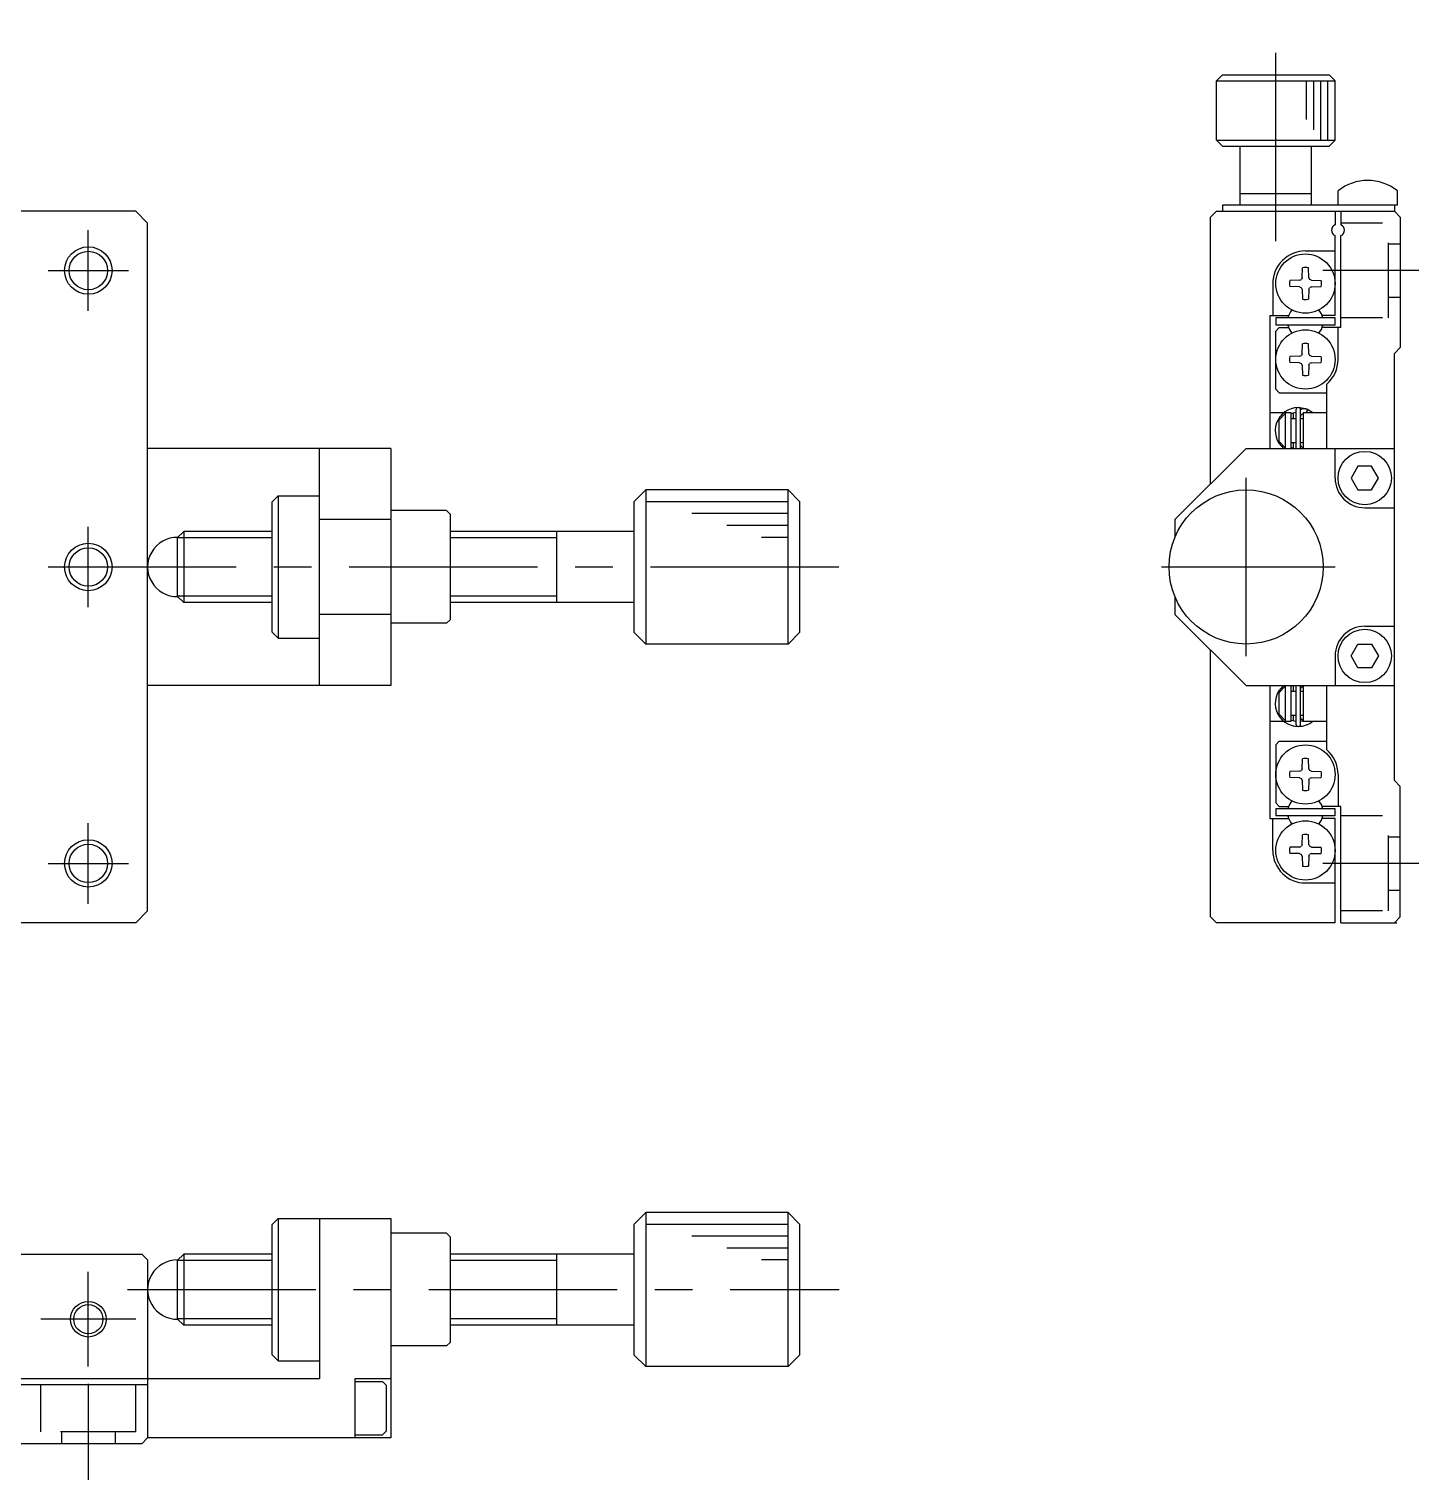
# Model space of a CAD drawing. Extents: x -2 to 227, y -8 to 254.
# Drawn here: x 109.6 to 226.8, y 6.9 to 129.3 of the extents above; entities that cross this region are included whole.
import ezdxf

# ---------------------------------------------------------------- set-up
doc = ezdxf.new("R2010")
doc.units = 0
doc.header["$LTSCALE"] = 0.5
doc.linetypes.add('CENTER', pattern=[50.8, 31.75, -6.35, 6.35, -6.35])
doc.linetypes.add('DASHED', pattern=[19.05, 12.7, -6.35])
for name, color, linetype in [('MSM_CENTER', 1, 'CENTER'), ('MSM_CONTINUOUS', 7, 'CONTINUOUS'), ('MSM_DASHED', 4, 'DASHED'), ('MSM_NARROW', 5, 'CONTINUOUS')]:
    doc.layers.add(name, color=color, linetype=linetype)

msp = doc.modelspace()

# ---------------------------------------------------------------- linework, layer by layer
at = {"layer": 'MSM_CENTER'}
for p, q in [((214.734588, 111.413945), (214.734588, 129.306124)), ((114.617293, 105.538125), (114.617293, 112.338125)), ((111.217293, 108.938125), (118.017293, 108.938125)), ((226.808949, 108.938125), (218.694939, 108.938125)), ((212.234587, 76.415743), (212.234587, 91.464335)), ((114.617293, 80.538125), (114.617293, 87.338125)), ((111.217293, 83.938125), (177.927588, 83.938125)), ((205.088559, 83.938125), (219.73939, 83.938125)), ((114.617293, 55.538125), (114.617293, 62.338125)), ((111.217293, 58.938125), (118.017293, 58.938125)), ((226.808949, 58.938125), (218.694939, 58.938125)), ((114.617294, 16.500003), (114.617294, 24.500002)), ((117.925155, 23), (177.927588, 23)), ((118.617292, 20.500002), (110.617294, 20.500002)), ((114.617293, 15.057005), (114.617293, 6.942995))]:
    msp.add_line(p, q, dxfattribs=at)
at = {"layer": 'MSM_CONTINUOUS'}
for p, q in [((210.234588, 125.438125), (209.734588, 124.938125)), ((209.734588, 119.938125), (209.734588, 124.938125)), ((209.734588, 124.938125), (219.734588, 124.938125)), ((210.234588, 125.438125), (219.234588, 125.438125)), ((219.734588, 124.938125), (219.234588, 125.438125)), ((219.734588, 119.938125), (219.734588, 124.938125)), ((209.734588, 119.938125), (219.734588, 119.938125)), ((209.734588, 119.938125), (210.234588, 119.438125)), ((219.234588, 119.438125), (219.734588, 119.938125)), ((210.234588, 119.438125), (219.234588, 119.438125)), ((211.734588, 114.438125), (211.734588, 119.438125)), ((217.734588, 114.438125), (217.734588, 119.438125)), ((211.734588, 115.438125), (217.734588, 115.438125)), ((219.984587, 114.438125), (219.984587, 115.660624)), ((224.984587, 114.438125), (224.984587, 115.660624)), ((118.617292, 113.938125), (60.617293, 113.938125)), ((119.617292, 112.938125), (118.617292, 113.938125)), ((209.734586, 113.938125), (209.234586, 113.438125)), ((209.734586, 113.938125), (224.734587, 113.938125)), ((224.984587, 114.438125), (210.234586, 114.438125)), ((210.234586, 114.438125), (210.234586, 113.938125)), ((219.734588, 113.938125), (219.734588, 112.796383)), ((220.234587, 113.938125), (220.234587, 112.796383)), ((224.734587, 114.438125), (224.734587, 113.938125)), ((225.234587, 113.438125), (224.734587, 113.938125)), ((119.617292, 54.938125), (119.617292, 112.938125)), ((209.234586, 90.938125), (209.234586, 113.438125)), ((225.234587, 113.438125), (225.234587, 102.438123)), ((219.734588, 105.138123), (219.734588, 111.879868)), ((220.234587, 104.138122), (220.234587, 111.879868)), ((217.234595, 110.588124), (219.734594, 110.588123)), ((216.959882, 108.319984), (216.974594, 109.16285)), ((217.509306, 108.319984), (217.494594, 109.16285)), ((214.484594, 107.838124), (214.484593, 105.138124)), ((216.735269, 108.112531), (215.909868, 108.098124)), ((216.735269, 108.112531), (216.900215, 108.18597)), ((216.959882, 108.319984), (216.900215, 108.18597)), ((217.509306, 108.319984), (217.568973, 108.18597)), ((217.733919, 108.112531), (217.568973, 108.18597)), ((217.733919, 108.112531), (218.55932, 108.098123)), ((216.735269, 107.563716), (215.909868, 107.578124)), ((216.735269, 107.563716), (216.900215, 107.490278)), ((216.959882, 107.356264), (216.900215, 107.490278)), ((216.959882, 107.356264), (216.974594, 106.513397)), ((217.509306, 107.356264), (217.494594, 106.513397)), ((217.509306, 107.356264), (217.568973, 107.490278)), ((217.733919, 107.563716), (217.568973, 107.490278)), ((217.733919, 107.563716), (218.55932, 107.578123)), ((214.234592, 105.138124), (214.234592, 93.938125)), ((214.234592, 105.138124), (215.82038, 105.138124)), ((215.034592, 104.138124), (214.734592, 103.838124)), ((214.734593, 104.938124), (214.734593, 104.338124)), ((219.734593, 104.938123), (214.734593, 104.938124)), ((219.734593, 104.338123), (214.734593, 104.338124)), ((215.034592, 104.138124), (215.820379, 104.138124)), ((220.234592, 104.138122), (218.648806, 104.138123)), ((219.734592, 105.138123), (218.648807, 105.138123)), ((219.734593, 104.338123), (219.734593, 104.938123)), ((219.984591, 101.438122), (219.984592, 104.138122)), ((214.73459, 98.938124), (214.734592, 103.838124)), ((216.735267, 101.71253), (215.909866, 101.698123)), ((216.735267, 101.71253), (216.900213, 101.785969)), ((216.95988, 101.919983), (216.900213, 101.785969)), ((216.95988, 101.919983), (216.974593, 102.762849)), ((217.509305, 101.919982), (217.494593, 102.762849)), ((217.509305, 101.919982), (217.568971, 101.785969)), ((217.733917, 101.71253), (217.568971, 101.785969)), ((217.733917, 101.71253), (218.559319, 101.698122)), ((225.234587, 102.438123), (224.734587, 101.938123)), ((224.734587, 65.938123), (224.734587, 101.938123)), ((216.735267, 101.163715), (215.909866, 101.178123)), ((216.735267, 101.163715), (216.900213, 101.090277)), ((216.95988, 100.956263), (216.900213, 101.090277)), ((216.95988, 100.956263), (216.974592, 100.113396)), ((217.509304, 100.956263), (217.494592, 100.113396)), ((217.509304, 100.956263), (217.568971, 101.090276)), ((217.733917, 101.163715), (217.568971, 101.090276)), ((217.733917, 101.163715), (218.559319, 101.178122)), ((219.034585, 93.938125), (219.034585, 99.359055)), ((215.03459, 98.638124), (214.73459, 98.938124)), ((215.03459, 98.638124), (219.034588, 98.638123)), ((215.398022, 96.938123), (214.234592, 96.938123)), ((215.034591, 96.358223), (215.534591, 96.88737)), ((215.398533, 96.938123), (215.398417, 96.938123)), ((215.534592, 96.938123), (215.534592, 93.938123)), ((216.034592, 96.938123), (215.534592, 96.938123)), ((216.034437, 96.873343), (216.439569, 96.981805)), ((216.034592, 93.938123), (216.034592, 96.938123)), ((216.223234, 96.938123), (216.222919, 96.938123)), ((216.223548, 96.938123), (216.223441, 96.938123)), ((216.224109, 96.938123), (216.223673, 96.938123)), ((216.234592, 96.938123), (216.224192, 96.938123)), ((216.234592, 96.438123), (216.234592, 96.938123)), ((216.439592, 97.188123), (216.439592, 93.938123)), ((217.349643, 97.245818), (216.66218, 97.381779)), ((216.835703, 97.21544), (216.828044, 97.211748)), ((216.829592, 93.938123), (216.829592, 97.188123)), ((216.86705, 97.229368), (216.835703, 97.21544)), ((216.838489, 96.660205), (216.842414, 96.674693)), ((216.842414, 96.674693), (216.847036, 96.688973)), ((216.847036, 96.688973), (216.852347, 96.70301)), ((216.852347, 96.70301), (216.858335, 96.71677)), ((216.858335, 96.71677), (216.864986, 96.730222)), ((216.864986, 96.730222), (216.872286, 96.743332)), ((216.89904, 97.24171), (216.86705, 97.229368)), ((216.872286, 96.743332), (216.880219, 96.75607)), ((216.880219, 96.75607), (216.888768, 96.768403)), ((216.888768, 96.768403), (216.897913, 96.780302)), ((216.897913, 96.780302), (216.907634, 96.791737)), ((216.931595, 97.252437), (216.89904, 97.24171)), ((216.907634, 96.791737), (216.91791, 96.802678)), ((216.91791, 96.802678), (216.928717, 96.813099)), ((216.928717, 96.813099), (216.94003, 96.822972)), ((216.964635, 97.261522), (216.931595, 97.252437)), ((216.94003, 96.822972), (216.951823, 96.83227)), ((216.951823, 96.83227), (216.964069, 96.840971)), ((216.964069, 96.840971), (216.976738, 96.849049)), ((216.998079, 97.268945), (216.964635, 97.261522)), ((216.976738, 96.849049), (216.989801, 96.856483)), ((216.989801, 96.856483), (217.003225, 96.863252)), ((217.031845, 97.274687), (216.998079, 97.268945)), ((217.003225, 96.863252), (217.016978, 96.869337)), ((217.016978, 96.869337), (217.031025, 96.87472)), ((217.031025, 96.87472), (217.03457, 96.875952)), ((217.065851, 97.278734), (217.031845, 97.274687)), ((217.034592, 96.938123), (217.034592, 93.938123)), ((219.034592, 96.938123), (217.034592, 96.938123)), ((217.100014, 97.281076), (217.065851, 97.278734)), ((217.13425, 97.281708), (217.100014, 97.281076)), ((217.168476, 97.280629), (217.13425, 97.281708)), ((217.202608, 97.277839), (217.168476, 97.280629)), ((217.236563, 97.273347), (217.202608, 97.277839)), ((217.270258, 97.267162), (217.236563, 97.273347)), ((217.303609, 97.259299), (217.270258, 97.267162)), ((217.305253, 96.949763), (217.299104, 96.938123)), ((217.336536, 97.249776), (217.303609, 97.259299)), ((217.311511, 96.962016), (217.305253, 96.949763)), ((217.40885, 97.220395), (217.309634, 96.938098)), ((217.317838, 96.974803), (217.311511, 96.962016)), ((217.324194, 96.988046), (217.317838, 96.974803)), ((217.33054, 97.001661), (217.324194, 96.988046)), ((217.336835, 97.015562), (217.33054, 97.001661)), ((217.368956, 97.238617), (217.336536, 97.249776)), ((217.34304, 97.029662), (217.336835, 97.015562)), ((217.349116, 97.043873), (217.34304, 97.029662)), ((217.355025, 97.058105), (217.349116, 97.043873)), ((217.36073, 97.072268), (217.355025, 97.058105)), ((217.366194, 97.086274), (217.36073, 97.072268)), ((217.371384, 97.100036), (217.366194, 97.086274)), ((217.399123, 97.226563), (217.368956, 97.238617)), ((217.376267, 97.113465), (217.371384, 97.100036)), ((217.380813, 97.126479), (217.376267, 97.113465)), ((217.384992, 97.138995), (217.380813, 97.126479)), ((217.388778, 97.150934), (217.384992, 97.138995)), ((217.392149, 97.162223), (217.388778, 97.150934)), ((217.395081, 97.172789), (217.392149, 97.162223)), ((217.397558, 97.182566), (217.395081, 97.172789)), ((217.399564, 97.191493), (217.397558, 97.182566)), ((217.397772, 97.226848), (217.399731, 97.226227)), ((217.870623, 96.938246), (217.398678, 97.225704)), ((217.401085, 97.199514), (217.399564, 97.191493)), ((217.399731, 97.226227), (217.401205, 97.224481)), ((217.402113, 97.206579), (217.401085, 97.199514)), ((217.401205, 97.224481), (217.402185, 97.221622)), ((217.40264, 97.212643), (217.402113, 97.206579)), ((217.402185, 97.221622), (217.402664, 97.217668)), ((217.402664, 97.217668), (217.40264, 97.212643)), ((217.407779, 97.221786), (217.40885, 97.220395)), ((215.034592, 94.518023), (215.034592, 96.358223)), ((216.439592, 96.438123), (216.034592, 96.438123)), ((216.829591, 96.586624), (216.829925, 96.600849)), ((217.034592, 96.438123), (216.829592, 96.438123)), ((216.829925, 96.600849), (216.830985, 96.615829)), ((216.830985, 96.615829), (216.832769, 96.630738)), ((216.832769, 96.630738), (216.835272, 96.645542)), ((216.835272, 96.645542), (216.838489, 96.660205)), ((215.534591, 93.996122), (215.034591, 94.525268)), ((216.034592, 94.438123), (216.439592, 94.438123)), ((216.234592, 93.938123), (216.234592, 94.438123)), ((216.829667, 94.282927), (216.829591, 94.289622)), ((216.829592, 94.438123), (217.034592, 94.438123)), ((216.830363, 94.267923), (216.829667, 94.282927)), ((216.831785, 94.252967), (216.830363, 94.267923)), ((216.83393, 94.238096), (216.831785, 94.252967)), ((216.836794, 94.223344), (216.83393, 94.238096)), ((216.840371, 94.208745), (216.836794, 94.223344)), ((140.117291, 93.938125), (119.617292, 93.938125)), ((134.117291, 73.938125), (134.117291, 93.938125)), ((140.117291, 93.938125), (140.117291, 73.938125)), ((206.234587, 87.938125), (212.234587, 93.938125)), ((212.234587, 93.938125), (224.734587, 93.938125)), ((216.222178, 93.938032), (216.034431, 94.002569)), ((216.844654, 94.194336), (216.840371, 94.208745)), ((216.849634, 94.180149), (216.844654, 94.194336)), ((216.855301, 94.16622), (216.849634, 94.180149)), ((216.861642, 94.152581), (216.855301, 94.16622)), ((216.868644, 94.139266), (216.861642, 94.152581)), ((216.876291, 94.126309), (216.868644, 94.139266)), ((216.884568, 94.11374), (216.876291, 94.126309)), ((216.893456, 94.101591), (216.884568, 94.11374)), ((216.902935, 94.089894), (216.893456, 94.101591)), ((216.912983, 94.078679), (216.902935, 94.089894)), ((216.923578, 94.067974), (216.912983, 94.078679)), ((216.934695, 94.057807), (216.923578, 94.067974)), ((216.946307, 94.048206), (216.934695, 94.057807)), ((216.958389, 94.039197), (216.946307, 94.048206)), ((216.970909, 94.030803), (216.958389, 94.039197)), ((216.983838, 94.023049), (216.970909, 94.030803)), ((216.997143, 94.015956), (216.983838, 94.023049)), ((217.010792, 94.009543), (216.997143, 94.015956)), ((217.02475, 94.00383), (217.010792, 94.009543)), ((217.034566, 94.000296), (217.02475, 94.00383)), ((219.734587, 91.438125), (219.734587, 93.938125)), ((221.657237, 92.438125), (221.079887, 91.438125)), ((222.811938, 92.438125), (221.657237, 92.438125)), ((223.389288, 91.438125), (222.811938, 92.438125)), ((221.079887, 91.438125), (221.657237, 90.438125)), ((222.811938, 90.438125), (223.389288, 91.438125)), ((130.117291, 89.438125), (130.617291, 89.938125)), ((130.117291, 78.438126), (130.117291, 89.438125)), ((130.617291, 89.938125), (130.617291, 77.938126)), ((130.617291, 89.938125), (134.117291, 89.938125)), ((160.617291, 89.438125), (161.617291, 90.438125)), ((160.617291, 89.438125), (160.617291, 78.438125)), ((173.617292, 90.438125), (161.617291, 90.438125)), ((161.617291, 90.438125), (161.617291, 77.438125)), ((173.617292, 77.438125), (173.617292, 90.438125)), ((174.617292, 89.438125), (173.617292, 90.438125)), ((174.617292, 78.438125), (174.617292, 89.438125)), ((221.657237, 90.438125), (222.811938, 90.438125)), ((144.817291, 88.688125), (140.117291, 88.688125)), ((145.117291, 88.388125), (144.817291, 88.688125)), ((145.117291, 88.388125), (145.117291, 79.488125)), ((222.234587, 88.938125), (224.734587, 88.938125)), ((122.11729, 86.396625), (122.65879, 86.938125)), ((122.65879, 86.938125), (122.65879, 80.938125)), ((130.117291, 86.938125), (122.65879, 86.938125)), ((140.117291, 87.938127), (134.117291, 87.938127)), ((160.617291, 86.938125), (145.117291, 86.938125)), ((154.117291, 80.938125), (154.117291, 86.938125)), ((206.234587, 87.938125), (206.234587, 86.438125)), ((122.11729, 86.396625), (122.11729, 81.479625)), ((122.65879, 80.938125), (122.11729, 81.479625)), ((130.117291, 80.938125), (122.65879, 80.938125)), ((160.617291, 80.938125), (145.117291, 80.938125)), ((206.234587, 81.438125), (206.234587, 79.938125)), ((140.117291, 79.938127), (134.117291, 79.938127)), ((206.234587, 79.938125), (212.234587, 73.938125)), ((130.117291, 78.438126), (130.617291, 77.938126)), ((144.817291, 79.188125), (140.117291, 79.188125)), ((145.117291, 79.488125), (144.817291, 79.188125)), ((160.617291, 78.438125), (161.617291, 77.438125)), ((174.617292, 78.438125), (173.617292, 77.438125)), ((222.234587, 78.938125), (224.734587, 78.938125)), ((130.617291, 77.938126), (134.117291, 77.938126)), ((173.617292, 77.438125), (161.617291, 77.438125)), ((221.079887, 76.438125), (221.657237, 77.438125)), ((221.657237, 77.438125), (222.811938, 77.438125)), ((222.811938, 77.438125), (223.389288, 76.438125)), ((209.234586, 54.438125), (209.234586, 76.938126)), ((219.734587, 76.438125), (219.734587, 73.938125)), ((221.657237, 75.438125), (221.079887, 76.438125)), ((223.389288, 76.438125), (222.811938, 75.438125)), ((222.811938, 75.438125), (221.657237, 75.438125)), ((140.117291, 73.938125), (119.617292, 73.938125)), ((212.234587, 73.938125), (224.734587, 73.938125)), ((214.234592, 73.938125), (214.234592, 62.738125)), ((215.034587, 73.358225), (215.534587, 73.887372)), ((215.534588, 73.938125), (215.534588, 70.938125)), ((215.73459, 73.938127), (216.234582, 73.938126)), ((216.034433, 73.873345), (216.223147, 73.938443)), ((216.034588, 70.938125), (216.034588, 73.938125)), ((216.439588, 73.438125), (216.034588, 73.438125)), ((216.234588, 73.438125), (216.234588, 73.938125)), ((216.439588, 73.938125), (216.439588, 70.688125)), ((216.829587, 73.586626), (216.829921, 73.600851)), ((216.829588, 70.688125), (216.829588, 73.938125)), ((217.034588, 73.438125), (216.829588, 73.438125)), ((216.829921, 73.600851), (216.830981, 73.615831)), ((216.830981, 73.615831), (216.832765, 73.63074)), ((216.832765, 73.63074), (216.835268, 73.645544)), ((216.835268, 73.645544), (216.838485, 73.660207)), ((216.838485, 73.660207), (216.84241, 73.674695)), ((216.84241, 73.674695), (216.847032, 73.688975)), ((216.847032, 73.688975), (216.852343, 73.703012)), ((216.852343, 73.703012), (216.858331, 73.716772)), ((216.858331, 73.716772), (216.864982, 73.730224)), ((216.864982, 73.730224), (216.872282, 73.743334)), ((216.872282, 73.743334), (216.880215, 73.756072)), ((216.880215, 73.756072), (216.888764, 73.768405)), ((216.888764, 73.768405), (216.897909, 73.780304)), ((216.897909, 73.780304), (216.90763, 73.791739)), ((216.90763, 73.791739), (216.917906, 73.80268)), ((216.917906, 73.80268), (216.928713, 73.813101)), ((216.928713, 73.813101), (216.940026, 73.822974)), ((216.940026, 73.822974), (216.951819, 73.832272)), ((216.951819, 73.832272), (216.964065, 73.840973)), ((216.964065, 73.840973), (216.976734, 73.849051)), ((216.976734, 73.849051), (216.989797, 73.856485)), ((216.989797, 73.856485), (217.003221, 73.863254)), ((217.003221, 73.863254), (217.016974, 73.869339)), ((217.016974, 73.869339), (217.031021, 73.874722)), ((217.031021, 73.874722), (217.034566, 73.875954)), ((217.034588, 73.938125), (217.034588, 70.938125)), ((217.234586, 73.938126), (219.034585, 73.938126)), ((219.034585, 68.51719), (219.034585, 73.938125)), ((215.034588, 71.518025), (215.034588, 73.358225)), ((215.534587, 70.996124), (215.034587, 71.52527)), ((216.439532, 70.894759), (216.034427, 71.002571)), ((216.034588, 71.438125), (216.439588, 71.438125)), ((216.234588, 70.938125), (216.234588, 71.438125)), ((216.829663, 71.282929), (216.829587, 71.289624)), ((216.829588, 71.438125), (217.034588, 71.438125)), ((216.830359, 71.267925), (216.829663, 71.282929)), ((216.831781, 71.252969), (216.830359, 71.267925)), ((216.833926, 71.238098), (216.831781, 71.252969)), ((216.83679, 71.223346), (216.833926, 71.238098)), ((216.840367, 71.208747), (216.83679, 71.223346)), ((216.84465, 71.194338), (216.840367, 71.208747)), ((216.84963, 71.180151), (216.84465, 71.194338)), ((216.855297, 71.166222), (216.84963, 71.180151)), ((216.861638, 71.152583), (216.855297, 71.166222)), ((216.86864, 71.139268), (216.861638, 71.152583)), ((216.876287, 71.126311), (216.86864, 71.139268)), ((216.884564, 71.113742), (216.876287, 71.126311)), ((216.893452, 71.101593), (216.884564, 71.113742)), ((216.902931, 71.089896), (216.893452, 71.101593)), ((216.912979, 71.078681), (216.902931, 71.089896)), ((216.923574, 71.067976), (216.912979, 71.078681)), ((216.934691, 71.057809), (216.923574, 71.067976)), ((216.946303, 71.048208), (216.934691, 71.057809)), ((216.958385, 71.039199), (216.946303, 71.048208)), ((216.970905, 71.030805), (216.958385, 71.039199)), ((216.983834, 71.023051), (216.970905, 71.030805)), ((216.997139, 71.015958), (216.983834, 71.023051)), ((217.010788, 71.009545), (216.997139, 71.015958)), ((217.024746, 71.003832), (217.010788, 71.009545)), ((217.034562, 71.000298), (217.024746, 71.003832)), ((214.234588, 70.938125), (215.398163, 70.938125)), ((215.534588, 70.938125), (216.034588, 70.938125)), ((216.222751, 70.938125), (216.222901, 70.938125)), ((216.22312, 70.938125), (216.223514, 70.938125)), ((216.223527, 70.938125), (216.223729, 70.938125)), ((216.223857, 70.938125), (216.224165, 70.938125)), ((216.224301, 70.938125), (216.234588, 70.938125)), ((217.034754, 70.934725), (216.82963, 70.894436)), ((217.034588, 70.938125), (219.034588, 70.938125)), ((217.046233, 70.937842), (217.034754, 70.934725)), ((217.34033, 70.627686), (217.341259, 70.627987)), ((217.341259, 70.627987), (217.342687, 70.628452)), ((217.342687, 70.628452), (217.343991, 70.62888)), ((217.343991, 70.62888), (217.344906, 70.629182)), ((217.344906, 70.629182), (217.346136, 70.62959)), ((217.346136, 70.62959), (217.347125, 70.62992)), ((217.347125, 70.62992), (217.348284, 70.630308)), ((217.348284, 70.630308), (217.349314, 70.630656)), ((217.349314, 70.630656), (217.351536, 70.631411)), ((217.351536, 70.631411), (217.352448, 70.631724)), ((217.352448, 70.631724), (217.356792, 70.633233)), ((217.356792, 70.633233), (217.358821, 70.633949)), ((217.358821, 70.633949), (217.361649, 70.634959)), ((217.361649, 70.634959), (217.399119, 70.649685)), ((217.395267, 70.649912), (217.397768, 70.6494)), ((217.397768, 70.6494), (217.397448, 70.650164)), ((217.399119, 70.649685), (217.397768, 70.6494)), ((217.398876, 70.65063), (217.431682, 70.665023)), ((217.399848, 70.650108), (217.399119, 70.649685)), ((215.034586, 69.238125), (214.734586, 68.938125)), ((214.734586, 68.938125), (214.734586, 64.038125)), ((215.034586, 69.238125), (219.034584, 69.238126)), ((216.959875, 66.919986), (216.974588, 67.762853)), ((217.5093, 66.919986), (217.494588, 67.762853)), ((216.735263, 66.712534), (215.909861, 66.698126)), ((216.735263, 66.163719), (215.909861, 66.178126)), ((216.735263, 66.712534), (216.900208, 66.785972)), ((216.735263, 66.163719), (216.900208, 66.09028)), ((216.959875, 66.919986), (216.900208, 66.785972)), ((216.959875, 65.956266), (216.900208, 66.09028)), ((217.5093, 66.919986), (217.568967, 66.785972)), ((217.5093, 65.956266), (217.568967, 66.09028)), ((217.733912, 66.712534), (217.568967, 66.785972)), ((217.733912, 66.163719), (217.568967, 66.09028)), ((217.733912, 66.712534), (218.559314, 66.698126)), ((217.733912, 66.163719), (218.559314, 66.178126)), ((219.984587, 66.438126), (219.984587, 63.738126)), ((216.959875, 65.956266), (216.974588, 65.1134)), ((217.5093, 65.956266), (217.494588, 65.1134)), ((224.734587, 65.938123), (225.234587, 65.438123)), ((225.234587, 54.438125), (225.234587, 65.438123)), ((215.034586, 63.738125), (214.734586, 64.038125)), ((215.034586, 63.738126), (215.820374, 63.738126)), ((220.234586, 63.738126), (218.648801, 63.738126)), ((220.234587, 53.938125), (220.234587, 63.738126)), ((214.234586, 62.738125), (215.820374, 62.738125)), ((214.484588, 60.038125), (214.484588, 62.738125)), ((214.734588, 63.538126), (214.734587, 62.938126)), ((219.734587, 62.938125), (214.734587, 62.938126)), ((219.734588, 63.538125), (214.734588, 63.538126)), ((219.734587, 62.738125), (218.648801, 62.738125)), ((219.734587, 62.938125), (219.734588, 63.538125)), ((219.734587, 53.938125), (219.734587, 62.738125)), ((216.959875, 60.519985), (216.974588, 61.362851)), ((217.5093, 60.519985), (217.494588, 61.362851)), ((216.735263, 60.312532), (215.909861, 60.298125)), ((216.735263, 60.312532), (216.900208, 60.385971)), ((216.959875, 60.519985), (216.900208, 60.385971)), ((217.5093, 60.519985), (217.568967, 60.385971)), ((217.733912, 60.312532), (217.568967, 60.385971)), ((217.733912, 60.312532), (218.559314, 60.298125)), ((216.735263, 59.763718), (215.909861, 59.778125)), ((216.735263, 59.763718), (216.900208, 59.690279)), ((216.959875, 59.556265), (216.900208, 59.690279)), ((216.959875, 59.556265), (216.974588, 58.713399)), ((217.5093, 59.556265), (217.494588, 58.713399)), ((217.5093, 59.556265), (217.568967, 59.690279)), ((217.733912, 59.763718), (217.568967, 59.690279)), ((217.733912, 59.763718), (218.559314, 59.778125)), ((217.234588, 57.288125), (219.734587, 57.288125)), ((118.617292, 53.938125), (60.617293, 53.938125)), ((119.617292, 54.938125), (118.617292, 53.938125)), ((209.734586, 53.938125), (209.234586, 54.438125)), ((219.734587, 53.938125), (209.734586, 53.938125)), ((220.234587, 53.938125), (224.934587, 53.938125)), ((225.234587, 54.438125), (224.734587, 53.938125)), ((160.61729, 28.5), (161.61729, 29.5)), ((173.617291, 29.5), (161.61729, 29.5)), ((161.61729, 29.5), (161.61729, 16.5)), ((173.617291, 16.5), (173.617291, 29.5)), ((174.617291, 28.5), (173.617291, 29.5)), ((130.11729, 28.5), (130.61729, 29)), ((130.11729, 17.500001), (130.11729, 28.5)), ((130.61729, 29), (130.61729, 17.000001)), ((130.61729, 29), (140.11729, 29)), ((134.11729, 29), (134.11729, 15.499999)), ((140.11729, 29), (140.11729, 10.5)), ((160.61729, 28.5), (160.61729, 17.5)), ((174.617291, 17.5), (174.617291, 28.5)), ((144.81729, 27.75), (140.11729, 27.75)), ((145.11729, 27.45), (144.81729, 27.75)), ((145.11729, 27.45), (145.11729, 18.55)), ((60.117293, 26.000001), (119.117293, 26.000001)), ((119.617293, 25.500001), (119.117293, 26.000001)), ((122.117289, 25.4585), (122.658789, 26)), ((122.658789, 26), (122.658789, 20)), ((130.11729, 26), (122.658789, 26)), ((160.61729, 26), (145.11729, 26)), ((154.11729, 20), (154.11729, 26)), ((119.617293, 25.500001), (119.617293, 10.5)), ((122.117289, 25.4585), (122.117289, 20.5415)), ((122.658789, 20), (122.117289, 20.5415)), ((130.11729, 20), (122.658789, 20)), ((160.61729, 20), (145.11729, 20)), ((145.11729, 18.55), (144.81729, 18.25)), ((130.11729, 17.500001), (130.61729, 17.000001)), ((144.81729, 18.25), (140.11729, 18.25)), ((160.61729, 17.5), (161.61729, 16.5)), ((174.617291, 17.5), (173.617291, 16.5)), ((130.61729, 17.000001), (134.11729, 17.000001)), ((173.617291, 16.5), (161.61729, 16.5)), ((59.617293, 15.499997), (119.617293, 15.499997)), ((59.617293, 14.999999), (119.617293, 14.999999)), ((119.617291, 15.499999), (134.11729, 15.499999)), ((137.11729, 10.5), (137.11729, 15.5)), ((137.11729, 15.5), (140.11729, 15.5)), ((137.11729, 15.25), (139.417289, 15.25)), ((139.71729, 14.949999), (139.417289, 15.25)), ((139.71729, 14.949999), (139.71729, 11.05)), ((139.417289, 10.75), (139.71729, 11.05)), ((119.117293, 10), (60.117293, 10)), ((119.117293, 10), (119.617293, 10.5)), ((140.11729, 10.5), (119.617291, 10.5)), ((137.11729, 10.75), (139.417289, 10.75))]:
    msp.add_line(p, q, dxfattribs=at)
for centre, radius in [((114.617293, 108.938125), 1.621), ((217.234594, 107.838124), 2.5), ((217.234592, 101.438123), 2.5), ((222.234587, 91.438125), 2.25), ((212.234587, 83.938125), 6.5), ((114.617293, 83.938125), 1.621), ((222.234587, 76.438125), 2.25), ((217.234587, 66.438126), 2.5), ((217.234587, 60.038125), 2.5), ((114.617293, 58.938125), 1.621), ((114.617293, 20.500002), 1.2295)]:
    msp.add_circle(centre, radius, dxfattribs=at)
for centre, radius, start, end in [((222.484587, 112.538125), 4, 51.317813, 128.682187), ((219.934588, 112.338125), 0.5, 113.578178, 246.421822), ((220.034587, 112.338125), 0.5, 293.578178, 66.421822), ((217.234594, 107.838124), 2.75, 89.999985, 179.999985), ((217.234594, 107.838124), 1.35, 78.895861, 101.104108), ((217.234594, 107.838124), 1.35, 168.895861, 191.104108), ((217.234594, 107.838124), 1.35, 348.895861, 11.104108), ((217.234594, 107.838124), 1.35, 258.895861, 281.104108), ((217.234593, 104.638123), 1.5, 139.458363, 168.463018), ((217.234593, 104.638123), 1.5, 11.536952, 40.541607), ((217.234593, 104.638123), 1.5, 191.536936, 220.541607), ((217.234593, 104.638123), 1.5, 319.458363, 348.463034), ((217.234592, 101.438123), 1.35, 78.895861, 101.104108), ((217.234592, 101.438123), 1.35, 168.895861, 191.104108), ((217.234592, 101.438123), 1.35, 348.895861, 11.104108), ((217.234591, 101.438123), 2.75, 310.88511, 0), ((217.234592, 101.438123), 1.35, 258.895861, 281.104108), ((216.634393, 95.438359), 1.943675, 90.667952, 230.525309), ((216.634592, 97.188123), 0.195, 0, 180), ((222.234587, 91.438125), 2.5, 180, 270), ((122.11729, 83.938125), 2.499998, 89.05665813, 270.94334187), ((222.234587, 76.438125), 2.5, 90, 180), ((216.634876, 72.438299), 1.944002, 129.491238, 269.248083), ((216.634588, 70.688125), 0.195, 180, 0), ((216.632875, 72.443197), 1.94898, 270.774434, 309.429122), ((217.234588, 66.438126), 1.35, 78.895876, 101.104124), ((217.234587, 66.438126), 2.75, 0, 49.11489), ((217.234588, 66.438126), 1.35, 168.895876, 191.104124), ((217.234588, 66.438126), 1.35, 348.895876, 11.104124), ((217.234588, 66.438126), 1.35, 258.895876, 281.104124), ((217.234588, 63.238125), 1.5, 139.458363, 168.463018), ((217.234588, 63.238125), 1.5, 11.536952, 40.541607), ((217.234588, 63.238125), 1.5, 191.536936, 220.541607), ((217.234588, 63.238125), 1.5, 319.458363, 348.463034), ((217.234588, 60.038125), 1.35, 78.895876, 101.104124), ((217.234588, 60.038125), 2.75, 180, 270), ((217.234588, 60.038125), 1.35, 168.895876, 191.104124), ((217.234588, 60.038125), 1.35, 348.895876, 11.104124), ((217.234588, 60.038125), 1.35, 258.895876, 281.104124), ((122.117289, 23), 2.499998, 89.05665813, 270.94334187)]:
    msp.add_arc(centre, radius, start, end, dxfattribs=at)
at = {"layer": 'MSM_DASHED'}
for p, q in [((223.734587, 112.938125), (220.234587, 112.938125)), ((224.234587, 104.938125), (224.234587, 112.938125)), ((224.234587, 111.188125), (225.234587, 111.188125)), ((224.234587, 106.688125), (225.234587, 106.688125)), ((223.734587, 104.938125), (220.234587, 104.938125)), ((223.734587, 62.938125), (220.234587, 62.938125)), ((224.234587, 54.938125), (224.234587, 62.938125)), ((224.234587, 61.188125), (225.234587, 61.188125)), ((224.234587, 56.688125), (225.234587, 56.688125)), ((223.734587, 54.938125), (220.234587, 54.938125)), ((110.617293, 11), (110.617293, 15)), ((118.617293, 11), (118.617293, 15)), ((118.617293, 11), (110.617293, 11)), ((112.367293, 11), (112.367293, 10)), ((116.867293, 11), (116.867293, 10))]:
    msp.add_line(p, q, dxfattribs=at)
at = {"layer": 'MSM_NARROW'}
for p, q in [((217.334587, 121.672123), (217.334587, 124.938125)), ((217.934587, 120.801751), (217.934587, 124.938125)), ((218.534588, 119.938125), (218.534588, 124.938125)), ((219.134588, 119.938125), (219.134588, 124.938125)), ((173.617292, 89.438125), (161.617291, 89.438125)), ((173.617292, 88.438125), (165.501098, 88.438125)), ((173.617292, 87.438125), (168.446648, 87.438125)), ((130.117291, 86.396625), (122.11729, 86.396625)), ((154.11729, 86.396625), (145.117291, 86.396625)), ((173.617292, 86.438125), (171.383124, 86.438125)), ((130.117291, 81.479625), (122.11729, 81.479625)), ((154.11729, 81.479625), (145.117291, 81.479625)), ((173.617291, 28.5), (161.61729, 28.5)), ((173.617291, 27.5), (165.501098, 27.5)), ((173.617291, 26.5), (168.446648, 26.5)), ((130.11729, 25.4585), (122.117289, 25.4585)), ((154.117289, 25.4585), (145.11729, 25.4585)), ((173.617291, 25.5), (171.383123, 25.5)), ((130.11729, 20.5415), (122.117289, 20.5415)), ((154.117289, 20.5415), (145.11729, 20.5415))]:
    msp.add_line(p, q, dxfattribs=at)
for centre, radius in [((114.617293, 108.938125), 2), ((114.617293, 83.938125), 2), ((114.617293, 58.938125), 2), ((114.617293, 20.500002), 1.5)]:
    msp.add_circle(centre, radius, dxfattribs=at)

doc.saveas('drawing.dxf')
